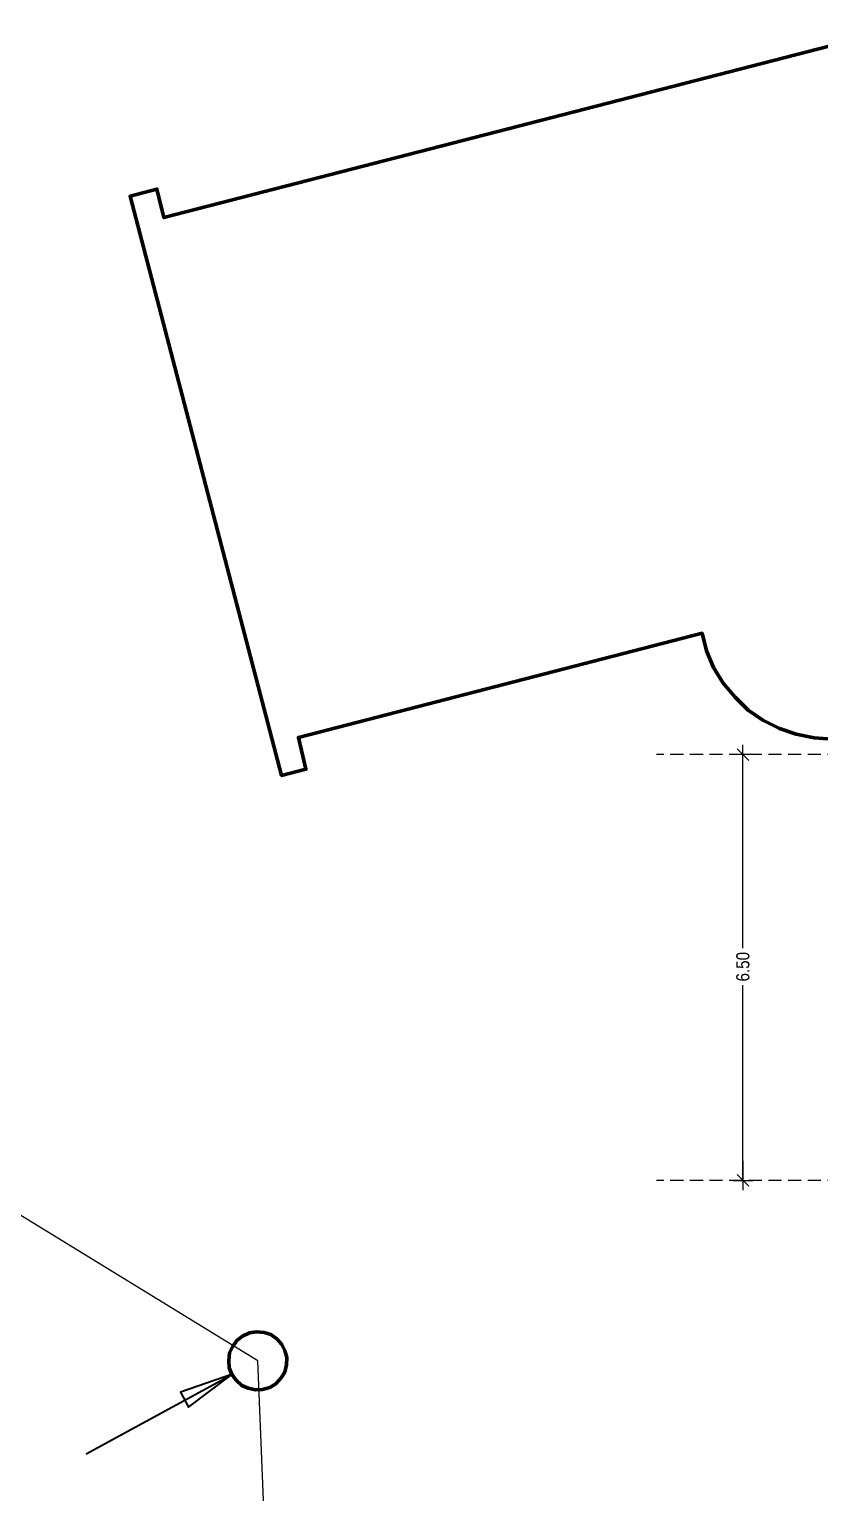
# Model space of a CAD drawing. Header units: metres. Extents: x -47 to 309, y -25 to 105.
# Drawn here: x 144.01 to 156.08, y 51.2 to 73.54 of the extents above; entities that cross this region are included whole.
import ezdxf

# ---------------------------------------------------------------- set-up
doc = ezdxf.new("R2010")
doc.units = ezdxf.units.M
doc.header["$PDMODE"] = 65
doc.linetypes.add('AUSGEZOGEN', pattern=[0])
doc.linetypes.add('VERDECKT2_S2', pattern=[0.27, 0.2, -0.07])
for name, color, linetype, lineweight in [('XR$1$STANDARD_1', 7, 'AUSGEZOGEN', 25), ('XR$2$Allgemein01_1', 7, 'AUSGEZOGEN', 13), ('XR$2$STANDARD_1', 7, 'AUSGEZOGEN', 25)]:
    doc.layers.add(name, color=color, linetype=linetype, lineweight=lineweight)
doc.styles.add('ARIAL', font='arial.ttf')
doc.dimstyles.new('DIMSTYLE_7', dxfattribs={"dimtxt": 0.2, "dimasz": 0.3, "dimexe": 0, "dimexo": 1e-06, "dimgap": 0.1, "dimtad": 0, "dimrnd": 0.005, "dimzin": 4, "dimdsep": 46, "dimtxsty": 'ARIAL', "dimblk1": 'ALL_ML_STRICH', "dimblk2": 'ALL_ML_STRICH', "dimsah": 1, "dimcen": 0, "dimse1": 1, "dimse2": 1, "dimclrd": 7, "dimclre": 7, "dimclrt": 7, "dimadec": 0, "dimazin": 0, "dimtfac": 1, "dimtdec": 0, "dimtix": 1, "dimtmove": 2, "dimatfit": 3, "dimfxl": 0, "dimtzin": 0, "dimlwd": 0, "dimlwe": 25, "dimarcsym": 0})

# ---------------------------------------------------------------- blocks, each defined once
blk = doc.blocks.new('ALL_ML_STRICH')
at = {"color": 0, "linetype": 'ByBlock', "lineweight": -2}
for p, q in [((-1, 0), (0.5, 0)), ((-0.3, -0.3), (0.3, 0.3)), ((0, -0.5), (0, 0.5))]:
    blk.add_line(p, q, dxfattribs=at)
blk = doc.blocks.new('*D24')
at = {"layer": 'DEFPOINTS', "color": 7, "linetype": 'AUSGEZOGEN', "lineweight": 25, "transparency": 33554687}
for p in [(153.589, 62.465), (153.589, 55.965), (154.907, 55.965)]:
    blk.add_point(p, dxfattribs=at)
at = {"layer": 'XR$2$STANDARD_1', "color": 7, "linetype": 'AUSGEZOGEN', "lineweight": -2, "transparency": 33554687}
for p, q in [((154.907, 59.51), (154.907, 62.465)), ((154.907, 55.965), (154.907, 58.944))]:
    blk.add_line(p, q, dxfattribs=at)
at = {"layer": 'XR$2$STANDARD_1', "color": 7, "linetype": 'AUSGEZOGEN', "lineweight": 25, "transparency": 33554687, "xscale": 0.3, "yscale": 0.3, "zscale": 0.3}
for p, rotation in [((154.907, 62.465), 90), ((154.907, 55.965), 270)]:
    blk.add_blockref('ALL_ML_STRICH', p, dxfattribs=dict(at, rotation=rotation))
at = {"layer": 'XR$2$STANDARD_1', "color": 7, "linetype": 'AUSGEZOGEN', "lineweight": 25, "transparency": 33554687, "insert": (154.907, 59.227), "char_height": 0.2, "width": 0.66667, "attachment_point": 5, "rotation": 90, "style": 'ARIAL'}
blk.add_mtext('\\W0.83;\\A1;{\\A1;{6.50\\H0.132000;\\S^ ;}}', dxfattribs=at)
blk = doc.blocks.new('*D37')
at = {"layer": 'DEFPOINTS', "color": 7, "linetype": 'AUSGEZOGEN', "lineweight": 25, "transparency": 33554687}
for p in [(158.798, 63.074), (153.589, 55.965), (156.665, 55.965)]:
    blk.add_point(p, dxfattribs=at)
at = {"layer": 'XR$2$STANDARD_1', "color": 7, "linetype": 'AUSGEZOGEN', "lineweight": -2, "transparency": 33554687}
for p, q in [((156.665, 59.831), (156.665, 63.074)), ((156.665, 55.965), (156.665, 59.264))]:
    blk.add_line(p, q, dxfattribs=at)
at = {"layer": 'XR$2$STANDARD_1', "color": 7, "linetype": 'AUSGEZOGEN', "lineweight": 25, "transparency": 33554687, "xscale": 0.3, "yscale": 0.3, "zscale": 0.3}
for p, rotation in [((156.665, 63.074), 90), ((156.665, 55.965), 270)]:
    blk.add_blockref('ALL_ML_STRICH', p, dxfattribs=dict(at, rotation=rotation))
at = {"layer": 'XR$2$STANDARD_1', "color": 7, "linetype": 'AUSGEZOGEN', "lineweight": 25, "transparency": 33554687, "insert": (156.665, 59.547), "char_height": 0.2, "width": 0.66667, "attachment_point": 5, "rotation": 90, "style": 'ARIAL'}
blk.add_mtext('\\W0.83;\\A1;{\\A1;{7.11\\H0.132000;\\S^ ;}}', dxfattribs=at)

msp = doc.modelspace()

# ---------------------------------------------------------------- linework, layer by layer
at = {"layer": 'XR$1$STANDARD_1', "color": 7, "linetype": 'AUSGEZOGEN', "lineweight": -3, "transparency": 33554687}
for p, q in [((147.499, 53.2099), (133.1421, 62.0151)), ((147.7802, 46.4623), (147.499, 53.2099))]:
    msp.add_line(p, q, dxfattribs=at)
at = {"layer": 'XR$1$STANDARD_1', "color": 7, "linetype": 'AUSGEZOGEN', "lineweight": 140, "transparency": 33554687}
msp.add_lwpolyline([(157.2318, 73.5373), (146.0666, 70.6637), (145.9593, 71.0983), (145.5483, 70.9886), (147.8631, 62.1461), (148.2346, 62.2408), (148.1186, 62.7286), (154.2831, 64.3169), (154.3504, 64.0483), (154.4574, 63.7945), (154.6039, 63.5557), (154.7864, 63.3417), (154.9849, 63.1451), (155.2118, 62.9931), (155.4647, 62.8623), (155.7225, 62.7785), (155.9926, 62.7219), (156.2713, 62.7026)], dxfattribs=at)
at = {"layer": 'XR$1$STANDARD_1', "color": 1, "linetype": 'AUSGEZOGEN', "lineweight": 140, "transparency": 33554687}
msp.add_lwpolyline([(147.9149, 53.3667), (147.8677, 53.462), (147.7907, 53.5461), (147.6977, 53.6128), (147.5961, 53.6424), (147.4784, 53.6545), (147.3719, 53.637), (147.2667, 53.5861), (147.1789, 53.519), (147.1122, 53.426), (147.069, 53.3306), (147.0568, 53.2129), (147.0644, 53.1027), (147.1017, 53.0036), (147.1688, 52.9158), (147.2556, 52.8354), (147.351, 52.7922), (147.4626, 52.7664), (147.5728, 52.774), (147.6854, 52.8052), (147.777, 52.8623), (147.8574, 52.9492), (147.9142, 53.0384), (147.94, 53.15), (147.9423, 53.2639), (147.9149, 53.3667)], close=True, dxfattribs=at)
at = {"layer": 'XR$1$STANDARD_1', "color": 1, "linetype": 'AUSGEZOGEN', "lineweight": 35, "transparency": 33554687}
msp.add_lwpolyline([(144.8779, 51.7923), (147.1116, 53.0074), (146.3218, 52.7323), (146.4411, 52.5058), (147.1017, 53.0036)], dxfattribs=at)
at = {"layer": 'XR$2$Allgemein01_1', "color": 1, "linetype": 'VERDECKT2_S2', "lineweight": 25, "transparency": 33554687}
msp.add_line((158.7978, 62.4648), (153.589, 62.4648), dxfattribs=at)
at = {"layer": 'XR$2$Allgemein01_1', "color": 7, "linetype": 'VERDECKT2_S2', "lineweight": 25, "transparency": 33554687}
msp.add_line((158.7978, 55.9648), (153.589, 55.9648), dxfattribs=at)

# ---------------------------------------------------------------- dimensions: what is measured, and where the dimension line sits
at = {"layer": 'XR$2$STANDARD_1', "color": 7, "linetype": 'AUSGEZOGEN', "lineweight": 25, "transparency": 33554687}
for base, p2, picture, middle in [((156.665, 63.0737), (158.7978, 63.0737), '*D37', (156.665, 59.5474)), ((154.907, 62.4648), (153.589, 62.4648), '*D24', (154.907, 59.2271))]:
    dim = msp.add_linear_dim(base=base, p1=(153.589, 55.9648), p2=p2, angle=90, dimstyle='DIMSTYLE_7', override={"dimpost": '<>', "dimclrd": 7, "dimclre": 7, "dimclrt": 7, "dimlwd": 0, "dimlwe": 25}, dxfattribs=at)
    dim.commit()
    dim.dimension.update_dxf_attribs({"geometry": picture, "text_midpoint": middle, "dimtype": 160})

doc.saveas('drawing.dxf')
